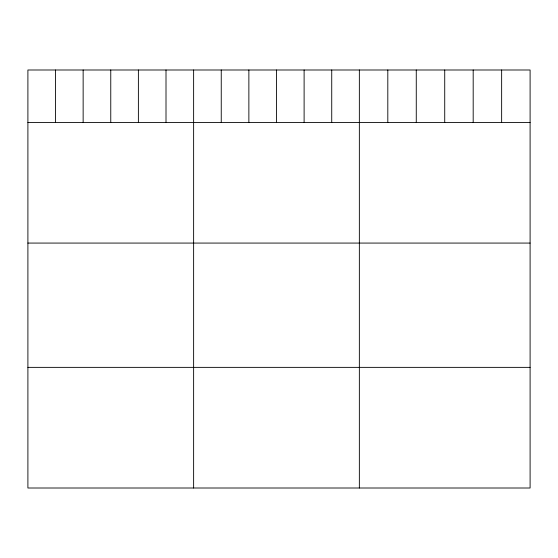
<?xml version="1.0" encoding="UTF-8"?>
<svg xmlns="http://www.w3.org/2000/svg" width="558" height="558" viewBox="0 0 558 558"><rect width="100%" height="100%" fill="white"/><g stroke="black" fill="none" stroke-linecap="round" stroke-linejoin="round"><path stroke-width="0.84" d="M530.1 122.432L530.1 488.006L27.9 488.006L27.9 69.994L530.1 69.994L530.1 122.432L27.9 122.432M27.9 243.072L530.1 243.072M27.9 367.366L530.1 367.366M501.642 69.994L501.642 122.432M473.184 69.994L473.184 122.432M444.726 69.994L444.726 122.432M416.268 69.994L416.268 122.432M387.81 69.994L387.81 122.432M359.352 69.994L359.352 488.006M331.731 69.994L331.731 122.432M304.11 69.994L304.11 122.432M276.489 69.994L276.489 122.432M248.868 69.994L248.868 122.432M221.247 69.994L221.247 122.432M193.626 69.994L193.626 488.006M166.005 69.994L166.005 122.432M138.384 69.994L138.384 122.432M110.763 69.994L110.763 122.432M83.142 69.994L83.142 122.432M55.521 69.994L55.521 122.432"/></g></svg>
